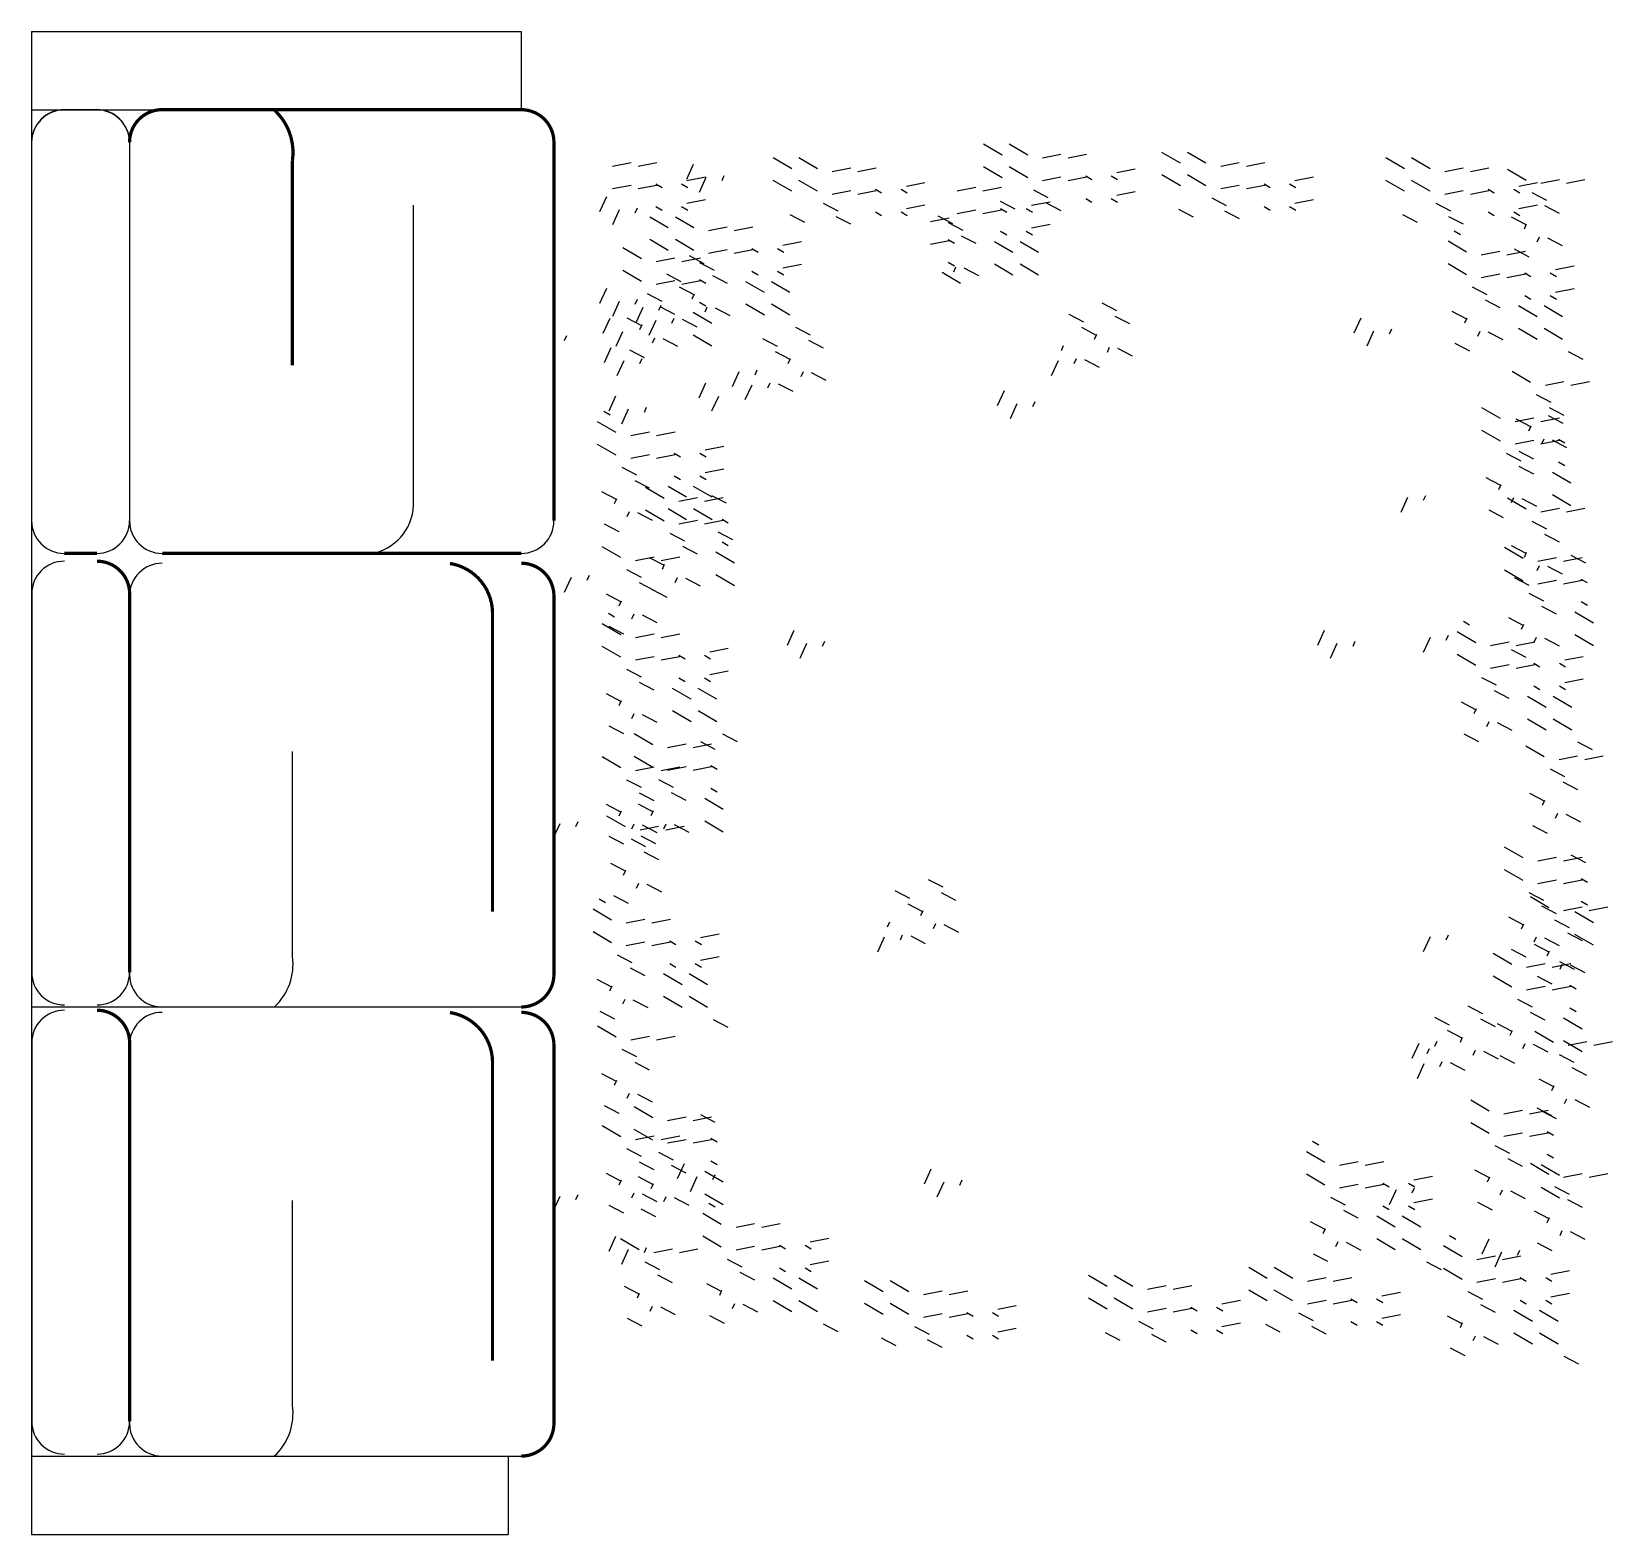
# Model space of a CAD drawing. Extents: x 37.61 to 40.03, y 71.38 to 73.69.
import ezdxf

# ---------------------------------------------------------------- set-up
doc = ezdxf.new("R2010")
doc.units = 0
doc.header["$LTSCALE"] = 0.5
doc.layers.get('0').update_dxf_attribs({"linetype": 'CONTINUOUS'})

msp = doc.modelspace()

# ---------------------------------------------------------------- linework, layer by layer
at = {"color": 0}
for p, q in [((37.612, 73.6863), (38.362, 73.6863)), ((37.612, 73.6863), (37.612, 72.9367)), ((38.362, 73.6863), (38.362, 73.5667)), ((37.612, 73.5663), (38.368, 73.5663)), ((37.662, 73.5667), (37.712, 73.5667)), ((37.662, 73.5663), (37.712, 73.5663)), ((37.762, 73.5167), (37.762, 72.9367)), ((37.762, 73.5167), (37.762, 72.9367)), ((39.0984, 73.4969), (39.07, 73.5136)), ((39.1376, 73.4969), (39.1092, 73.5136)), ((38.5019, 73.4803), (38.5304, 73.4859)), ((38.5412, 73.4803), (38.5696, 73.4859)), ((38.6154, 73.4602), (38.6258, 73.4831)), ((38.7763, 73.4762), (38.7479, 73.493)), ((38.8155, 73.4762), (38.7871, 73.493)), ((39.1602, 73.4927), (39.1886, 73.4983)), ((39.1994, 73.4927), (39.2278, 73.4983)), ((39.3715, 73.4845), (39.3431, 73.5012)), ((39.4107, 73.4845), (39.3823, 73.5012)), ((39.4333, 73.4803), (39.4617, 73.4859)), ((39.4725, 73.4803), (39.5009, 73.4859)), ((39.7146, 73.4762), (39.6862, 73.493)), ((39.7539, 73.4762), (39.7254, 73.493)), ((38.6156, 73.458), (38.6441, 73.4636)), ((38.635, 73.4402), (38.6454, 73.463)), ((38.6696, 73.4584), (38.673, 73.466)), ((38.7763, 73.4416), (38.7479, 73.4583)), ((38.8155, 73.4416), (38.7871, 73.4583)), ((38.8381, 73.4721), (38.8665, 73.4777)), ((38.8773, 73.4721), (38.9057, 73.4777)), ((39.0984, 73.4622), (39.07, 73.4789)), ((39.1376, 73.4622), (39.1092, 73.4789)), ((39.1602, 73.458), (39.1886, 73.4636)), ((39.1994, 73.458), (39.2278, 73.4636)), ((39.236, 73.4592), (39.2265, 73.4648)), ((39.2752, 73.4592), (39.2657, 73.4648)), ((39.2739, 73.4704), (39.3023, 73.476)), ((39.3715, 73.4498), (39.3431, 73.4666)), ((39.4107, 73.4498), (39.3823, 73.4666)), ((39.547, 73.458), (39.5754, 73.4636)), ((39.7146, 73.4416), (39.6862, 73.4583)), ((39.7539, 73.4416), (39.7254, 73.4583)), ((39.7764, 73.4721), (39.8048, 73.4777)), ((39.8156, 73.4721), (39.8441, 73.4777)), ((39.9009, 73.4581), (39.8725, 73.4748)), ((39.9235, 73.4539), (39.9519, 73.4595)), ((39.9627, 73.4539), (39.9911, 73.4595)), ((38.4824, 73.4106), (38.4928, 73.4335)), ((38.5019, 73.4457), (38.5304, 73.4512)), ((38.5412, 73.4457), (38.5696, 73.4512)), ((38.5777, 73.4468), (38.5683, 73.4524)), ((38.617, 73.4468), (38.6075, 73.4524)), ((38.8381, 73.4374), (38.8665, 73.443)), ((38.8773, 73.4374), (38.9057, 73.443)), ((38.9139, 73.4386), (38.9044, 73.4442)), ((38.9531, 73.4386), (38.9436, 73.4442)), ((38.9518, 73.4497), (38.9802, 73.4553)), ((39.0298, 73.4425), (39.0583, 73.4481)), ((39.0691, 73.4425), (39.0975, 73.4481)), ((39.1463, 73.4439), (39.1687, 73.4321)), ((39.2739, 73.4357), (39.3023, 73.4413)), ((39.4194, 73.4315), (39.4418, 73.4198)), ((39.4333, 73.4457), (39.4617, 73.4512)), ((39.4725, 73.4457), (39.5009, 73.4512)), ((39.5091, 73.4468), (39.4996, 73.4524)), ((39.5483, 73.4468), (39.5388, 73.4524)), ((39.7764, 73.4374), (39.8048, 73.443)), ((39.8156, 73.4374), (39.8441, 73.443)), ((39.8522, 73.4386), (39.8427, 73.4442)), ((39.8914, 73.4386), (39.882, 73.4442)), ((39.8901, 73.4497), (39.9185, 73.4553)), ((39.9096, 73.4397), (39.932, 73.428)), ((38.1968, 72.9604), (38.1968, 73.4201)), ((38.502, 73.3906), (38.5124, 73.4135)), ((38.5365, 73.4088), (38.54, 73.4165)), ((38.5777, 73.4122), (38.5683, 73.4177)), ((38.617, 73.4122), (38.6075, 73.4177)), ((38.6156, 73.4233), (38.6441, 73.4289)), ((38.8242, 73.4232), (38.8466, 73.4115)), ((38.9139, 73.4039), (38.9044, 73.4095)), ((38.9531, 73.4039), (38.9436, 73.4095)), ((38.9518, 73.4151), (38.9802, 73.4207)), ((39.0298, 73.4078), (39.0583, 73.4134)), ((39.0691, 73.4078), (39.0975, 73.4134)), ((39.0954, 73.4265), (39.1178, 73.4148)), ((39.1057, 73.409), (39.0962, 73.4146)), ((39.1449, 73.409), (39.1354, 73.4146)), ((39.1436, 73.4202), (39.172, 73.4257)), ((39.1659, 73.4238), (39.1883, 73.4121)), ((39.236, 73.4245), (39.2265, 73.4301)), ((39.2752, 73.4245), (39.2657, 73.4301)), ((39.3685, 73.4141), (39.3909, 73.4024)), ((39.439, 73.4115), (39.4614, 73.3997)), ((39.5091, 73.4122), (39.4996, 73.4177)), ((39.5483, 73.4122), (39.5388, 73.4177)), ((39.547, 73.4233), (39.5754, 73.4289)), ((39.7626, 73.4232), (39.785, 73.4115)), ((39.8522, 73.4039), (39.8427, 73.4095)), ((39.8914, 73.4039), (39.882, 73.4095)), ((39.8901, 73.4151), (39.9185, 73.4207)), ((39.9292, 73.4197), (39.9516, 73.408)), ((38.5872, 73.3854), (38.5588, 73.4022)), ((38.6264, 73.3854), (38.598, 73.4022)), ((38.649, 73.3813), (38.6774, 73.3869)), ((38.6882, 73.3813), (38.7166, 73.3869)), ((38.7733, 73.4059), (38.7957, 73.3942)), ((38.8438, 73.4032), (38.8662, 73.3915)), ((38.9888, 73.3951), (39.0172, 73.4007)), ((38.9999, 73.4042), (39.0223, 73.3925)), ((39.016, 73.3936), (39.0384, 73.3819)), ((39.1436, 73.3855), (39.172, 73.3911)), ((39.7116, 73.4059), (39.7341, 73.3942)), ((39.7822, 73.4032), (39.8046, 73.3915)), ((39.8783, 73.4024), (39.9007, 73.3907)), ((39.8983, 73.3843), (39.9018, 73.3919)), ((38.5872, 73.3508), (38.5588, 73.3675)), ((38.6264, 73.3508), (38.598, 73.3675)), ((38.7627, 73.3589), (38.7911, 73.3645)), ((38.9888, 73.3605), (39.0172, 73.366)), ((39.0254, 73.3616), (39.0159, 73.3672)), ((39.0356, 73.3736), (39.058, 73.3619)), ((39.1151, 73.3476), (39.0867, 73.3643)), ((39.1057, 73.3743), (39.0962, 73.3799)), ((39.1543, 73.3476), (39.1259, 73.3643)), ((39.1449, 73.3743), (39.1354, 73.3799)), ((39.8099, 73.3483), (39.7814, 73.365)), ((39.8004, 73.375), (39.7909, 73.3806)), ((39.9179, 73.3643), (39.9214, 73.3719)), ((39.9337, 73.3705), (39.9561, 73.3588)), ((38.5461, 73.3381), (38.5177, 73.3548)), ((38.5687, 73.3339), (38.5971, 73.3395)), ((38.6079, 73.3339), (38.6363, 73.3395)), ((38.619, 73.343), (38.6414, 73.3312)), ((38.649, 73.3466), (38.6774, 73.3522)), ((38.6882, 73.3466), (38.7166, 73.3522)), ((38.7248, 73.3478), (38.7153, 73.3534)), ((38.764, 73.3478), (38.7545, 73.3534)), ((39.8324, 73.3441), (39.8609, 73.3497)), ((39.8717, 73.3441), (39.9001, 73.3497)), ((39.8828, 73.3532), (39.9052, 73.3414)), ((38.5461, 73.3034), (38.5177, 73.3202)), ((38.5842, 73.3151), (38.6066, 73.3034)), ((38.6351, 73.3324), (38.6575, 73.3207)), ((38.6547, 73.3124), (38.6772, 73.3007)), ((38.7248, 73.3131), (38.7153, 73.3187)), ((38.764, 73.3131), (38.7545, 73.3187)), ((38.7627, 73.3243), (38.7911, 73.3299)), ((39.0348, 73.3002), (39.0064, 73.317)), ((39.0254, 73.327), (39.0159, 73.3326)), ((39.0243, 73.3182), (39.0278, 73.3258)), ((39.04, 73.3244), (39.0625, 73.3127)), ((39.1151, 73.3129), (39.0867, 73.3297)), ((39.1543, 73.3129), (39.1259, 73.3297)), ((39.8099, 73.3136), (39.7814, 73.3304)), ((39.8324, 73.3095), (39.8609, 73.315)), ((39.8717, 73.3095), (39.9001, 73.315)), ((39.9082, 73.3106), (39.8988, 73.3162)), ((39.9475, 73.3106), (39.938, 73.3162)), ((39.9461, 73.3218), (39.9746, 73.3274)), ((38.4824, 73.2703), (38.4928, 73.2932)), ((38.5687, 73.2993), (38.5971, 73.3048)), ((38.6038, 73.2951), (38.6262, 73.2833)), ((38.6079, 73.2993), (38.6363, 73.3048)), ((38.6445, 73.3004), (38.635, 73.306)), ((38.7343, 73.2864), (38.7058, 73.3031)), ((38.7735, 73.2864), (38.7451, 73.3031)), ((39.8186, 73.2953), (39.841, 73.2836)), ((39.9461, 73.2871), (39.9746, 73.2927)), ((38.502, 73.2503), (38.5124, 73.2732)), ((38.5365, 73.2685), (38.54, 73.2761)), ((38.5384, 73.2414), (38.5488, 73.2643)), ((38.5548, 73.2851), (38.5772, 73.2734)), ((38.5729, 73.2596), (38.5764, 73.2673)), ((38.5744, 73.2651), (38.5969, 73.2533)), ((38.6238, 73.277), (38.6273, 73.2846)), ((38.6445, 73.2658), (38.635, 73.2713)), ((38.6435, 73.2569), (38.6469, 73.2646)), ((38.6592, 73.2632), (38.6816, 73.2515)), ((38.7343, 73.2517), (38.7058, 73.2685)), ((38.7735, 73.2517), (38.7451, 73.2685)), ((39.2514, 73.2705), (39.2738, 73.2588)), ((39.8382, 73.2753), (39.8606, 73.2635)), ((39.9177, 73.2492), (39.8893, 73.266)), ((39.9082, 73.276), (39.8988, 73.2816)), ((39.9569, 73.2492), (39.9285, 73.266)), ((39.9475, 73.276), (39.938, 73.2816)), ((38.4875, 73.2241), (38.4979, 73.247)), ((38.5235, 73.2477), (38.5459, 73.236)), ((38.558, 73.2214), (38.5684, 73.2443)), ((38.5925, 73.2396), (38.596, 73.2472)), ((38.6083, 73.2459), (38.6307, 73.2341)), ((38.654, 73.239), (38.6255, 73.2558)), ((39.2004, 73.2532), (39.2229, 73.2415)), ((39.271, 73.2505), (39.2934, 73.2388)), ((39.6378, 73.2249), (39.6482, 73.2478)), ((39.7873, 73.2579), (39.8097, 73.2462)), ((39.8073, 73.2398), (39.8108, 73.2475)), ((38.4282, 73.2129), (38.4317, 73.2205)), ((38.5071, 73.2041), (38.5175, 73.227)), ((38.5435, 73.2296), (38.547, 73.2373)), ((38.5632, 73.2096), (38.5666, 73.2172)), ((38.5789, 73.2159), (38.6013, 73.2041)), ((38.654, 73.2044), (38.6255, 73.2211)), ((38.7313, 73.216), (38.7537, 73.2043)), ((38.7822, 73.2334), (38.8046, 73.2217)), ((39.2201, 73.2332), (39.2425, 73.2214)), ((39.2401, 73.2151), (39.2435, 73.2227)), ((39.6574, 73.2049), (39.6678, 73.2278)), ((39.6919, 73.2231), (39.6954, 73.2307)), ((39.8269, 73.2198), (39.8304, 73.2274)), ((39.8426, 73.2261), (39.8651, 73.2143)), ((39.9177, 73.2146), (39.8893, 73.2313)), ((39.9569, 73.2146), (39.9285, 73.2313)), ((38.4894, 73.1795), (38.4998, 73.2024)), ((38.528, 73.1985), (38.5504, 73.1868)), ((38.7509, 73.196), (38.7733, 73.1843)), ((38.8018, 73.2134), (38.8242, 73.2016)), ((39.1892, 73.1977), (39.1926, 73.2054)), ((39.2597, 73.195), (39.2631, 73.2027)), ((39.2754, 73.2013), (39.2978, 73.1896)), ((39.7917, 73.2087), (39.8141, 73.197)), ((39.9656, 73.1962), (39.988, 73.1845)), ((38.509, 73.1595), (38.5194, 73.1824)), ((38.5435, 73.1777), (38.547, 73.1853)), ((38.6855, 73.1424), (38.6958, 73.1653)), ((38.72, 73.1606), (38.7234, 73.1682)), ((38.7709, 73.1779), (38.7744, 73.1856)), ((38.7905, 73.1579), (38.794, 73.1655)), ((39.1742, 73.1595), (39.1846, 73.1824)), ((39.2088, 73.1777), (39.2122, 73.1853)), ((39.2245, 73.184), (39.2469, 73.1722)), ((39.9079, 73.1485), (39.8795, 73.1653)), ((38.6345, 73.125), (38.6449, 73.1479)), ((38.7051, 73.1224), (38.7154, 73.1452)), ((38.7396, 73.1406), (38.7431, 73.1482)), ((38.7553, 73.1468), (38.7777, 73.1351)), ((38.8062, 73.1641), (38.8287, 73.1524)), ((39.9305, 73.1444), (39.9589, 73.15)), ((39.9697, 73.1444), (39.9981, 73.15)), ((38.4964, 73.1052), (38.5068, 73.1281)), ((38.6541, 73.105), (38.6645, 73.1279)), ((39.0916, 73.1135), (39.102, 73.1364)), ((39.1457, 73.1117), (39.1492, 73.1193)), ((39.9166, 73.1302), (39.939, 73.1185)), ((38.4979, 73.0985), (38.4884, 73.1041)), ((38.516, 73.0852), (38.5264, 73.1081)), ((38.5505, 73.1034), (38.554, 73.111)), ((39.1112, 73.0935), (39.1216, 73.1164)), ((39.8618, 73.0933), (39.8334, 73.11)), ((39.8844, 73.0891), (39.9128, 73.0947)), ((39.8853, 73.0928), (39.9077, 73.0811)), ((39.9236, 73.0891), (39.952, 73.0947)), ((39.9347, 73.0981), (39.9571, 73.0864)), ((39.9362, 73.1102), (39.9586, 73.0984)), ((38.5074, 73.0718), (38.479, 73.0885)), ((38.5299, 73.0676), (38.5584, 73.0732)), ((38.5692, 73.0676), (38.5976, 73.0732)), ((39.8618, 73.0586), (39.8334, 73.0753)), ((39.9053, 73.0747), (39.9088, 73.0824)), ((38.5074, 73.0371), (38.479, 73.0538)), ((38.6437, 73.0453), (38.6721, 73.0509)), ((39.8844, 73.0544), (39.9128, 73.06)), ((39.9236, 73.0544), (39.952, 73.06)), ((39.9249, 73.0547), (39.9284, 73.0623)), ((39.9407, 73.061), (39.9631, 73.0492)), ((39.9602, 73.0556), (39.9507, 73.0612)), ((38.5299, 73.0329), (38.5584, 73.0385)), ((38.5692, 73.0329), (38.5976, 73.0385)), ((38.6058, 73.0341), (38.5963, 73.0397)), ((38.645, 73.0341), (38.6355, 73.0397)), ((39.8705, 73.0403), (39.8929, 73.0285)), ((39.8898, 73.0436), (39.9122, 73.0319)), ((39.8901, 73.0202), (39.9125, 73.0085)), ((39.9602, 73.0209), (39.9507, 73.0265)), ((38.5161, 73.0188), (38.5385, 73.007)), ((38.5357, 72.9987), (38.5581, 72.987)), ((38.6058, 72.9994), (38.5963, 73.005)), ((38.645, 72.9994), (38.6355, 73.005)), ((38.6437, 73.0106), (38.6721, 73.0162)), ((39.8392, 73.0029), (39.8616, 72.9912)), ((39.9697, 72.9942), (39.9412, 73.0109)), ((37.612, 72.9835), (37.612, 71.3835)), ((38.4848, 72.9814), (38.5072, 72.9697)), ((38.5808, 72.9708), (38.5523, 72.9876)), ((38.6152, 72.9727), (38.5868, 72.9895)), ((38.6033, 72.9667), (38.6317, 72.9723)), ((38.6544, 72.9727), (38.626, 72.9895)), ((38.6425, 72.9667), (38.671, 72.9723)), ((38.6536, 72.9757), (38.676, 72.964)), ((39.7094, 72.9499), (39.7197, 72.9728)), ((39.7439, 72.9681), (39.7473, 72.9757)), ((39.8592, 72.9848), (39.8627, 72.9924)), ((39.8788, 72.9648), (39.8823, 72.9724)), ((39.9697, 72.9595), (39.9412, 72.9763)), ((38.5048, 72.9633), (38.5083, 72.9709)), ((38.5244, 72.9433), (38.5279, 72.9509)), ((38.5401, 72.9495), (38.5626, 72.9378)), ((38.5808, 72.9362), (38.5523, 72.9529)), ((38.6152, 72.938), (38.5868, 72.9548)), ((38.6544, 72.938), (38.626, 72.9548)), ((39.8437, 72.9537), (39.8661, 72.942)), ((39.9009, 72.9546), (39.8725, 72.9713)), ((39.8946, 72.971), (39.917, 72.9593)), ((39.9235, 72.9504), (39.9519, 72.956)), ((39.9627, 72.9504), (39.9911, 72.956)), ((38.4892, 72.9322), (38.5116, 72.9205)), ((38.6033, 72.932), (38.6317, 72.9376)), ((38.6425, 72.932), (38.671, 72.9376)), ((38.6791, 72.9332), (38.6696, 72.9388)), ((39.9096, 72.9362), (39.932, 72.9245)), ((38.5895, 72.9178), (38.6119, 72.9061)), ((38.6631, 72.9197), (38.6856, 72.908)), ((38.6791, 72.8985), (38.6696, 72.9041)), ((39.8783, 72.8989), (39.9007, 72.8871)), ((39.9292, 72.9162), (39.9516, 72.9045)), ((37.662, 72.8863), (37.712, 72.8863)), ((37.812, 72.8863), (38.362, 72.8863)), ((38.342, 72.8867), (38.342, 72.8863)), ((38.5144, 72.8803), (38.486, 72.897)), ((38.537, 72.8761), (38.5654, 72.8817)), ((38.5581, 72.8805), (38.5806, 72.8688)), ((38.5762, 72.8761), (38.6046, 72.8817)), ((38.6091, 72.8978), (38.6315, 72.8861)), ((38.6886, 72.8718), (38.6602, 72.8885)), ((39.8964, 72.879), (39.868, 72.8958)), ((39.8983, 72.8808), (39.9018, 72.8884)), ((39.919, 72.8749), (39.9474, 72.8804)), ((39.9582, 72.8749), (39.9866, 72.8804)), ((39.9693, 72.8839), (39.9917, 72.8722)), ((38.4283, 72.8275), (38.4387, 72.8503)), ((38.4628, 72.8457), (38.4663, 72.8533)), ((38.5231, 72.8619), (38.5455, 72.8502)), ((38.5782, 72.8624), (38.5816, 72.87)), ((38.6886, 72.8371), (38.6602, 72.8539)), ((39.8964, 72.8444), (39.868, 72.8611)), ((39.9179, 72.8607), (39.9214, 72.8684)), ((39.9337, 72.867), (39.9561, 72.8553)), ((38.5427, 72.8419), (38.5651, 72.8302)), ((38.5626, 72.8313), (38.585, 72.8196)), ((38.5978, 72.8424), (38.6012, 72.85)), ((38.6135, 72.8486), (38.6359, 72.8369)), ((39.8828, 72.8497), (39.9052, 72.8379)), ((39.919, 72.8402), (39.9474, 72.8458)), ((39.9582, 72.8402), (39.9866, 72.8458)), ((39.9948, 72.8414), (39.9853, 72.847)), ((37.6122, 72.8248), (37.6122, 72.2448)), ((37.762, 72.8217), (37.762, 72.2417)), ((38.4918, 72.8246), (38.5142, 72.8128)), ((38.5118, 72.8065), (38.5153, 72.8141)), ((39.9051, 72.826), (39.9276, 72.8143)), ((39.9247, 72.806), (39.9472, 72.7943)), ((39.9948, 72.8067), (39.9853, 72.8123)), ((38.5144, 72.7622), (38.486, 72.779)), ((38.5049, 72.789), (38.4954, 72.7945)), ((38.5314, 72.7865), (38.5349, 72.7941)), ((38.5472, 72.7927), (38.5696, 72.781)), ((39.8144, 72.7766), (39.8049, 72.7822)), ((39.8738, 72.7887), (39.8962, 72.7769)), ((39.8938, 72.7706), (39.8973, 72.7782)), ((40.0043, 72.78), (39.9758, 72.7967)), ((38.4962, 72.7754), (38.5186, 72.7636)), ((38.537, 72.7581), (38.5654, 72.7637)), ((38.5762, 72.7581), (38.6046, 72.7637)), ((38.7695, 72.7462), (38.7799, 72.7691)), ((39.5818, 72.7462), (39.5922, 72.7691)), ((39.744, 72.7356), (39.7544, 72.7585)), ((39.7785, 72.7538), (39.782, 72.7615)), ((39.8239, 72.7498), (39.7955, 72.7666)), ((39.9135, 72.7505), (39.9169, 72.7582)), ((39.9292, 72.7568), (39.9516, 72.7451)), ((40.0043, 72.7453), (39.9758, 72.7621)), ((38.5144, 72.7276), (38.486, 72.7443)), ((38.6128, 72.7246), (38.6033, 72.7302)), ((38.652, 72.7246), (38.6425, 72.7302)), ((38.6507, 72.7357), (38.6791, 72.7413)), ((38.7891, 72.7261), (38.7995, 72.749)), ((38.8236, 72.7444), (38.8271, 72.752)), ((39.6014, 72.7261), (39.6118, 72.749)), ((39.6359, 72.7444), (39.6394, 72.752)), ((39.8239, 72.7152), (39.7955, 72.7319)), ((39.8464, 72.7457), (39.8749, 72.7513)), ((39.8783, 72.7395), (39.9007, 72.7277)), ((39.8857, 72.7457), (39.9141, 72.7513)), ((38.5231, 72.7092), (38.5455, 72.6975)), ((38.537, 72.7234), (38.5654, 72.729)), ((38.5762, 72.7234), (38.6046, 72.729)), ((38.6507, 72.7011), (38.6791, 72.7067)), ((39.8464, 72.711), (39.8749, 72.7166)), ((39.8857, 72.711), (39.9141, 72.7166)), ((39.9222, 72.7122), (39.9128, 72.7178)), ((39.9615, 72.7122), (39.952, 72.7178)), ((39.9601, 72.7234), (39.9886, 72.7289)), ((38.5427, 72.6892), (38.5651, 72.6775)), ((38.6128, 72.6899), (38.6033, 72.6955)), ((38.652, 72.6899), (38.6425, 72.6955)), ((39.8326, 72.6968), (39.855, 72.6851)), ((39.9222, 72.6775), (39.9128, 72.6831)), ((39.9615, 72.6775), (39.952, 72.6831)), ((39.9601, 72.6887), (39.9886, 72.6943)), ((38.4918, 72.6719), (38.5142, 72.6601)), ((38.5118, 72.6538), (38.5153, 72.6614)), ((38.6222, 72.6632), (38.5938, 72.6799)), ((38.6614, 72.6632), (38.633, 72.6799)), ((39.8013, 72.6595), (39.8237, 72.6478)), ((39.8522, 72.6768), (39.8746, 72.6651)), ((39.9317, 72.6508), (39.9033, 72.6675)), ((39.9709, 72.6508), (39.9425, 72.6675)), ((38.5314, 72.6337), (38.5349, 72.6414)), ((38.5472, 72.64), (38.5696, 72.6283)), ((38.6222, 72.6285), (38.5938, 72.6453)), ((38.6614, 72.6285), (38.633, 72.6453)), ((39.8213, 72.6414), (39.8248, 72.649)), ((39.9317, 72.6161), (39.9033, 72.6329)), ((39.9709, 72.6161), (39.9425, 72.6329)), ((38.4962, 72.6227), (38.5186, 72.6109)), ((38.5634, 72.5934), (38.535, 72.6101)), ((38.6701, 72.6102), (38.6926, 72.5984)), ((39.8057, 72.6103), (39.8281, 72.5986)), ((39.8409, 72.6214), (39.8444, 72.629)), ((39.8566, 72.6276), (39.8791, 72.6159)), ((38.586, 72.5892), (38.6144, 72.5948)), ((38.6252, 72.5892), (38.6536, 72.5948)), ((38.6363, 72.5983), (38.6587, 72.5866)), ((39.9289, 72.5749), (39.9005, 72.5916)), ((39.9796, 72.5978), (40.0021, 72.5861)), ((38.0115, 72.2692), (38.0115, 72.5831)), ((38.5144, 72.5583), (38.486, 72.5751)), ((38.5634, 72.5587), (38.535, 72.5755)), ((38.537, 72.5542), (38.5654, 72.5598)), ((38.5762, 72.5542), (38.6046, 72.5598)), ((38.586, 72.5546), (38.6144, 72.5601)), ((38.6252, 72.5546), (38.6536, 72.5601)), ((38.6618, 72.5557), (38.6523, 72.5613)), ((39.9515, 72.5707), (39.9799, 72.5763)), ((39.9907, 72.5707), (40.0191, 72.5763)), ((38.5231, 72.54), (38.5455, 72.5283)), ((38.5721, 72.5404), (38.5946, 72.5287)), ((39.9376, 72.5565), (39.96, 72.5448)), ((39.9572, 72.5365), (39.9796, 72.5248)), ((38.5427, 72.52), (38.5651, 72.5083)), ((38.5918, 72.5204), (38.6142, 72.5086)), ((38.6618, 72.5211), (38.6523, 72.5267)), ((39.9063, 72.5192), (39.9287, 72.5074)), ((38.4918, 72.5027), (38.5142, 72.4909)), ((38.5118, 72.4846), (38.5153, 72.4922)), ((38.5408, 72.503), (38.5632, 72.4913)), ((38.5609, 72.4849), (38.5643, 72.4926)), ((38.6713, 72.4943), (38.6429, 72.5111)), ((39.9263, 72.5011), (39.9298, 72.5087)), ((39.9459, 72.481), (39.9494, 72.4887)), ((39.9617, 72.4873), (39.9841, 72.4756)), ((38.411, 72.45), (38.4214, 72.4729)), ((38.4455, 72.4682), (38.449, 72.4758)), ((38.5214, 72.4675), (38.493, 72.4843)), ((38.5314, 72.4645), (38.5349, 72.4722)), ((38.544, 72.4634), (38.5724, 72.469)), ((38.5472, 72.4708), (38.5696, 72.4591)), ((38.5805, 72.4649), (38.5839, 72.4725)), ((38.5832, 72.4634), (38.6116, 72.469)), ((38.5962, 72.4712), (38.6186, 72.4594)), ((38.6713, 72.4597), (38.6429, 72.4764)), ((39.9108, 72.47), (39.9332, 72.4582)), ((38.4962, 72.4535), (38.5186, 72.4417)), ((38.5301, 72.4492), (38.5525, 72.4375)), ((38.5453, 72.4538), (38.5677, 72.4421)), ((38.5497, 72.4292), (38.5721, 72.4175)), ((39.8964, 72.42), (39.868, 72.4367)), ((39.919, 72.4158), (39.9474, 72.4214)), ((39.9582, 72.4158), (39.9866, 72.4214)), ((39.9693, 72.4249), (39.9917, 72.4131)), ((38.4988, 72.4119), (38.5212, 72.4001)), ((38.5188, 72.3938), (38.5223, 72.4014)), ((39.8964, 72.3853), (39.868, 72.402)), ((38.5384, 72.3737), (38.5419, 72.3814)), ((38.5542, 72.38), (38.5766, 72.3683)), ((38.9343, 72.37), (38.9568, 72.3582)), ((38.9853, 72.3873), (39.0077, 72.3756)), ((39.0049, 72.3673), (39.0273, 72.3556)), ((39.9051, 72.367), (39.9276, 72.3552)), ((39.919, 72.3811), (39.9474, 72.3867)), ((39.9582, 72.3811), (39.9866, 72.3867)), ((39.9948, 72.3823), (39.9853, 72.3879)), ((38.4909, 72.3515), (38.4814, 72.3571)), ((38.5032, 72.3627), (38.5256, 72.3509)), ((38.954, 72.3499), (38.9764, 72.3382)), ((39.9359, 72.3437), (39.9075, 72.3605)), ((39.9247, 72.3469), (39.9472, 72.3352)), ((39.9585, 72.3396), (39.9869, 72.3452)), ((39.9948, 72.3476), (39.9853, 72.3532)), ((39.9977, 72.3396), (40.0261, 72.3452)), ((38.5004, 72.3247), (38.472, 72.3415)), ((38.5229, 72.3206), (38.5514, 72.3262)), ((38.5622, 72.3206), (38.5906, 72.3262)), ((38.9231, 72.3145), (38.9265, 72.3221)), ((38.974, 72.3319), (38.9774, 72.3395)), ((38.9936, 72.3118), (38.997, 72.3195)), ((39.0093, 72.3181), (39.0317, 72.3064)), ((39.8738, 72.3296), (39.8962, 72.3179)), ((39.8938, 72.3115), (39.8973, 72.3191)), ((39.9446, 72.3254), (39.967, 72.3137)), ((40.0043, 72.3209), (39.9758, 72.3377)), ((38.5004, 72.2901), (38.472, 72.3068)), ((38.6367, 72.2983), (38.6651, 72.3038)), ((38.9081, 72.2763), (38.9185, 72.2992)), ((38.9427, 72.2945), (38.9461, 72.3021)), ((38.9584, 72.3007), (38.9808, 72.289)), ((39.744, 72.2766), (39.7544, 72.2995)), ((39.7785, 72.2948), (39.782, 72.3024)), ((39.9135, 72.2915), (39.9169, 72.2991)), ((39.9292, 72.2977), (39.9516, 72.286)), ((39.9642, 72.3054), (39.9866, 72.2936)), ((40.0043, 72.2862), (39.9758, 72.303)), ((38.5091, 72.2717), (38.5315, 72.26)), ((38.5229, 72.2859), (38.5514, 72.2915)), ((38.5622, 72.2859), (38.5906, 72.2915)), ((38.5987, 72.2871), (38.5893, 72.2927)), ((38.638, 72.2871), (38.6285, 72.2927)), ((39.8791, 72.2567), (39.8507, 72.2735)), ((39.8783, 72.2804), (39.9007, 72.2687)), ((39.9133, 72.288), (39.9357, 72.2763)), ((39.9333, 72.2699), (39.9368, 72.2776)), ((38.5287, 72.2517), (38.5511, 72.24)), ((38.5987, 72.2524), (38.5893, 72.258)), ((38.638, 72.2524), (38.6285, 72.258)), ((38.6367, 72.2636), (38.6651, 72.2692)), ((39.9017, 72.2526), (39.9301, 72.2582)), ((39.9409, 72.2526), (39.9693, 72.2582)), ((39.952, 72.2616), (39.9744, 72.2499)), ((39.9529, 72.2499), (39.9564, 72.2575)), ((39.9687, 72.2562), (39.9911, 72.2444)), ((38.4778, 72.2344), (38.5002, 72.2227)), ((38.4978, 72.2163), (38.5013, 72.2239)), ((38.6082, 72.2257), (38.5798, 72.2424)), ((38.6474, 72.2257), (38.619, 72.2424)), ((39.8791, 72.2221), (39.8507, 72.2388)), ((39.9017, 72.2179), (39.9301, 72.2235)), ((39.9178, 72.2388), (39.9402, 72.2271)), ((39.9409, 72.2179), (39.9693, 72.2235)), ((39.9775, 72.2191), (39.968, 72.2247)), ((38.5174, 72.1963), (38.5209, 72.2039)), ((38.5331, 72.2025), (38.5556, 72.1908)), ((38.6082, 72.191), (38.5798, 72.2078)), ((38.6474, 72.191), (38.619, 72.2078)), ((39.8878, 72.2037), (39.9102, 72.192)), ((37.612, 72.1917), (38.362, 72.1917)), ((37.662, 72.1917), (37.712, 72.1917)), ((37.812, 72.1917), (38.362, 72.1917)), ((38.4822, 72.1852), (38.5046, 72.1735)), ((38.6561, 72.1727), (38.6786, 72.161)), ((39.7607, 72.176), (39.7831, 72.1643)), ((39.8116, 72.1933), (39.834, 72.1816)), ((39.8312, 72.1733), (39.8536, 72.1616)), ((39.9074, 72.1837), (39.9298, 72.172)), ((39.987, 72.1577), (39.9585, 72.1744)), ((39.9775, 72.1844), (39.968, 72.19)), ((38.5074, 72.1456), (38.479, 72.1624)), ((39.7803, 72.156), (39.8027, 72.1442)), ((39.8565, 72.1664), (39.8789, 72.1547)), ((39.8765, 72.1483), (39.88, 72.1559)), ((39.9429, 72.1374), (39.9145, 72.1541)), ((37.6122, 72.1367), (37.6122, 71.5567)), ((37.762, 72.1335), (37.762, 71.5535)), ((38.5161, 72.1273), (38.5385, 72.1156)), ((38.5299, 72.1415), (38.5584, 72.1471)), ((38.5692, 72.1415), (38.5976, 72.1471)), ((39.7267, 72.1134), (39.737, 72.1362)), ((39.7494, 72.1205), (39.7528, 72.1282)), ((39.7612, 72.1316), (39.7647, 72.1392)), ((39.8003, 72.1379), (39.8037, 72.1455)), ((39.8199, 72.1179), (39.8234, 72.1255)), ((39.8356, 72.1241), (39.858, 72.1124)), ((39.8961, 72.1283), (39.8996, 72.1359)), ((39.9119, 72.1345), (39.9343, 72.1228)), ((39.987, 72.123), (39.9585, 72.1398)), ((39.9655, 72.1332), (39.9939, 72.1388)), ((40.0047, 72.1332), (40.0331, 72.1388)), ((38.5357, 72.1073), (38.5581, 72.0955)), ((39.7344, 72.0823), (39.7448, 72.1052)), ((39.769, 72.1005), (39.7724, 72.1081)), ((39.7847, 72.1068), (39.8071, 72.095)), ((39.861, 72.1172), (39.8834, 72.1055)), ((39.9516, 72.119), (39.974, 72.1073)), ((38.4848, 72.0899), (38.5072, 72.0782)), ((38.5048, 72.0718), (38.5083, 72.0795)), ((39.9203, 72.0817), (39.9427, 72.07)), ((39.9712, 72.099), (39.9936, 72.0873)), ((38.5244, 72.0518), (38.5279, 72.0594)), ((38.5401, 72.0581), (38.5626, 72.0463)), ((39.9403, 72.0636), (39.9438, 72.0712)), ((38.4892, 72.0407), (38.5116, 72.029)), ((38.5634, 72.0221), (38.535, 72.0389)), ((39.8445, 72.0323), (39.8161, 72.0491)), ((39.8671, 72.0282), (39.8955, 72.0337)), ((39.9063, 72.0282), (39.9347, 72.0337)), ((39.9174, 72.0372), (39.9398, 72.0255)), ((39.9248, 72.0325), (39.9472, 72.0208)), ((39.9599, 72.0436), (39.9634, 72.0512)), ((39.9757, 72.0498), (39.9981, 72.0381)), ((38.5144, 71.9929), (38.486, 72.0097)), ((38.5634, 71.9874), (38.535, 72.0042)), ((38.586, 72.018), (38.6144, 72.0235)), ((38.6252, 72.018), (38.6536, 72.0235)), ((38.6363, 72.027), (38.6587, 72.0153)), ((39.8445, 71.9976), (39.8161, 72.0144)), ((38.537, 71.9888), (38.5654, 71.9943)), ((38.5762, 71.9888), (38.6046, 71.9943)), ((38.586, 71.9833), (38.6144, 71.9889)), ((38.6252, 71.9833), (38.6536, 71.9889)), ((38.6618, 71.9845), (38.6523, 71.99)), ((39.5833, 71.98), (39.5738, 71.9856)), ((39.8532, 71.9793), (39.8756, 71.9676)), ((39.8671, 71.9935), (39.8955, 71.9991)), ((39.9063, 71.9935), (39.9347, 71.9991)), ((39.9429, 71.9947), (39.9334, 72.0002)), ((38.5231, 71.9746), (38.5455, 71.9629)), ((38.5427, 71.9546), (38.5651, 71.9428)), ((38.5721, 71.9691), (38.5946, 71.9574)), ((38.6618, 71.9498), (38.6523, 71.9554)), ((39.5928, 71.9533), (39.5644, 71.97)), ((39.6154, 71.9491), (39.6438, 71.9547)), ((39.6546, 71.9491), (39.683, 71.9547)), ((39.8728, 71.9593), (39.8952, 71.9476)), ((39.9429, 71.96), (39.9334, 71.9656)), ((38.4918, 71.9372), (38.5142, 71.9255)), ((38.5408, 71.9318), (38.5632, 71.92)), ((38.5918, 71.9491), (38.6142, 71.9374)), ((38.6014, 71.929), (38.6118, 71.9519)), ((38.621, 71.909), (38.6314, 71.9319)), ((38.6713, 71.9231), (38.6429, 71.9398)), ((38.6556, 71.9272), (38.659, 71.9348)), ((38.9796, 71.9207), (38.9899, 71.9436)), ((39.5928, 71.9186), (39.5644, 71.9354)), ((39.7291, 71.9268), (39.7575, 71.9324)), ((39.8219, 71.942), (39.8443, 71.9302)), ((39.8419, 71.9239), (39.8454, 71.9315)), ((39.9359, 71.9351), (39.9075, 71.9519)), ((39.9523, 71.9333), (39.9239, 71.95)), ((39.9585, 71.931), (39.9869, 71.9366)), ((39.9977, 71.931), (40.0261, 71.9366)), ((38.5118, 71.9191), (38.5153, 71.9268)), ((38.5314, 71.8991), (38.5349, 71.9067)), ((38.5609, 71.9137), (38.5643, 71.9213)), ((38.9992, 71.9007), (39.0096, 71.9236)), ((39.0337, 71.9189), (39.0372, 71.9266)), ((39.6154, 71.9145), (39.6438, 71.9201)), ((39.6546, 71.9145), (39.683, 71.9201)), ((39.6912, 71.9157), (39.6817, 71.9212)), ((39.692, 71.8889), (39.7024, 71.9118)), ((39.7304, 71.9157), (39.7209, 71.9212)), ((39.7266, 71.9071), (39.73, 71.9148)), ((39.8615, 71.9038), (39.865, 71.9115)), ((39.8773, 71.9101), (39.8997, 71.8984)), ((39.9523, 71.8986), (39.9239, 71.9153)), ((39.9446, 71.9168), (39.967, 71.9051)), ((38.0115, 71.5811), (38.0115, 71.895)), ((38.411, 71.8787), (38.4214, 71.9016)), ((38.4455, 71.8969), (38.449, 71.9046)), ((38.4962, 71.888), (38.5186, 71.8763)), ((38.5453, 71.8826), (38.5677, 71.8708)), ((38.5472, 71.9054), (38.5696, 71.8936)), ((38.5805, 71.8936), (38.5839, 71.9013)), ((38.5962, 71.8999), (38.6186, 71.8882)), ((38.6713, 71.8884), (38.6429, 71.9051)), ((38.659, 71.8851), (38.6495, 71.8907)), ((39.6015, 71.9003), (39.6239, 71.8886)), ((39.6912, 71.881), (39.6817, 71.8866)), ((39.7304, 71.881), (39.7209, 71.8866)), ((39.7291, 71.8921), (39.7575, 71.8977)), ((39.8263, 71.8928), (39.8488, 71.881)), ((39.9642, 71.8968), (39.9866, 71.8851)), ((38.6684, 71.8584), (38.64, 71.8751)), ((38.691, 71.8542), (38.7194, 71.8598)), ((38.7302, 71.8542), (38.7586, 71.8598)), ((39.5702, 71.8629), (39.5926, 71.8512)), ((39.6211, 71.8803), (39.6435, 71.8686)), ((39.7006, 71.8543), (39.6722, 71.871)), ((39.7398, 71.8543), (39.7114, 71.871)), ((39.9133, 71.8795), (39.9357, 71.8677)), ((39.9333, 71.8614), (39.9368, 71.869)), ((38.4964, 71.8176), (38.5068, 71.8404)), ((38.5424, 71.8196), (38.514, 71.8363)), ((38.6684, 71.8237), (38.64, 71.8405)), ((38.8047, 71.8319), (38.8331, 71.8375)), ((39.5902, 71.8448), (39.5937, 71.8525)), ((39.7006, 71.8196), (39.6722, 71.8363)), ((39.7398, 71.8196), (39.7114, 71.8363)), ((39.7934, 71.8356), (39.7839, 71.8412)), ((39.8339, 71.8134), (39.8443, 71.8363)), ((39.9529, 71.8413), (39.9564, 71.849)), ((39.9687, 71.8476), (39.9911, 71.8359)), ((38.516, 71.7975), (38.5264, 71.8204)), ((38.5505, 71.8157), (38.554, 71.8234)), ((38.565, 71.8154), (38.5934, 71.821)), ((38.6042, 71.8154), (38.6326, 71.821)), ((38.691, 71.8196), (38.7194, 71.8251)), ((38.7302, 71.8196), (38.7586, 71.8251)), ((38.7668, 71.8207), (38.7573, 71.8263)), ((38.806, 71.8207), (38.7966, 71.8263)), ((39.5746, 71.8137), (39.597, 71.802)), ((39.6098, 71.8248), (39.6133, 71.8325)), ((39.6256, 71.8311), (39.648, 71.8193)), ((39.8029, 71.8089), (39.7744, 71.8256)), ((39.8254, 71.8047), (39.8539, 71.8103)), ((39.8535, 71.7934), (39.8639, 71.8163)), ((39.8646, 71.8047), (39.8931, 71.8103)), ((39.888, 71.8116), (39.8915, 71.8192)), ((39.9178, 71.8302), (39.9402, 71.8185)), ((38.5511, 71.8012), (38.5735, 71.7895)), ((38.6772, 71.8054), (38.6996, 71.7937)), ((38.6968, 71.7854), (38.7192, 71.7736)), ((38.7668, 71.7861), (38.7573, 71.7916)), ((38.806, 71.7861), (38.7966, 71.7916)), ((38.8047, 71.7972), (38.8331, 71.8028)), ((39.5046, 71.7758), (39.4761, 71.7926)), ((39.5438, 71.7758), (39.5153, 71.7926)), ((39.7486, 71.8012), (39.771, 71.7895)), ((39.8029, 71.7742), (39.7744, 71.7909)), ((39.9391, 71.7824), (39.9676, 71.7879)), ((38.5198, 71.7639), (38.5422, 71.7522)), ((38.5707, 71.7812), (38.5931, 71.7695)), ((38.6458, 71.768), (38.6683, 71.7563)), ((38.7763, 71.7593), (38.7479, 71.7761)), ((38.8155, 71.7593), (38.7871, 71.7761)), ((38.9163, 71.7552), (38.8879, 71.7719)), ((38.9556, 71.7552), (38.9271, 71.7719)), ((39.2595, 71.7635), (39.231, 71.7802)), ((39.2987, 71.7635), (39.2703, 71.7802)), ((39.3212, 71.7593), (39.3497, 71.7649)), ((39.3605, 71.7593), (39.3889, 71.7649)), ((39.5663, 71.7717), (39.5948, 71.7773)), ((39.6056, 71.7717), (39.634, 71.7773)), ((39.8254, 71.77), (39.8539, 71.7756)), ((39.8646, 71.77), (39.8931, 71.7756)), ((39.9012, 71.7712), (39.8918, 71.7768)), ((39.9405, 71.7712), (39.931, 71.7768)), ((38.5398, 71.7458), (38.5433, 71.7534)), ((38.6659, 71.7499), (38.6693, 71.7576)), ((38.6855, 71.7299), (38.6889, 71.7375)), ((38.7763, 71.7247), (38.7479, 71.7414)), ((38.8155, 71.7247), (38.7871, 71.7414)), ((38.9163, 71.7205), (38.8879, 71.7373)), ((38.9556, 71.7205), (38.9271, 71.7373)), ((38.9781, 71.751), (39.0065, 71.7566)), ((39.0173, 71.751), (39.0458, 71.7566)), ((39.2595, 71.7288), (39.231, 71.7455)), ((39.2987, 71.7288), (39.2703, 71.7455)), ((39.435, 71.737), (39.4634, 71.7425)), ((39.5046, 71.7412), (39.4761, 71.7579)), ((39.5438, 71.7412), (39.5153, 71.7579)), ((39.5663, 71.737), (39.5948, 71.7426)), ((39.6056, 71.737), (39.634, 71.7426)), ((39.6421, 71.7382), (39.6327, 71.7438)), ((39.6814, 71.7382), (39.6719, 71.7438)), ((39.68, 71.7493), (39.7085, 71.7549)), ((39.8116, 71.7558), (39.834, 71.7441)), ((39.9012, 71.7365), (39.8918, 71.7421)), ((39.9405, 71.7365), (39.931, 71.7421)), ((39.9391, 71.7477), (39.9676, 71.7533)), ((38.5242, 71.7147), (38.5467, 71.703)), ((38.5594, 71.7258), (38.5629, 71.7334)), ((38.5752, 71.732), (38.5976, 71.7203)), ((38.6503, 71.7188), (38.6727, 71.7071)), ((38.7012, 71.7361), (38.7236, 71.7244)), ((38.9781, 71.7164), (39.0065, 71.722)), ((39.0173, 71.7164), (39.0458, 71.722)), ((39.0539, 71.7175), (39.0444, 71.7231)), ((39.0931, 71.7175), (39.0837, 71.7231)), ((39.0918, 71.7287), (39.1202, 71.7343)), ((39.3212, 71.7246), (39.3497, 71.7302)), ((39.3605, 71.7246), (39.3889, 71.7302)), ((39.397, 71.7258), (39.3876, 71.7314)), ((39.4363, 71.7258), (39.4268, 71.7314)), ((39.5525, 71.7228), (39.5749, 71.7111)), ((39.68, 71.7147), (39.7085, 71.7203)), ((39.7803, 71.7185), (39.8027, 71.7068)), ((39.8312, 71.7358), (39.8536, 71.7241)), ((39.9107, 71.7098), (39.8823, 71.7265)), ((39.9499, 71.7098), (39.9215, 71.7265)), ((38.8242, 71.7063), (38.8466, 71.6946)), ((38.9643, 71.7022), (38.9867, 71.6905)), ((39.0539, 71.6829), (39.0444, 71.6885)), ((39.0931, 71.6829), (39.0837, 71.6885)), ((39.0918, 71.694), (39.1202, 71.6996)), ((39.2565, 71.6931), (39.2789, 71.6814)), ((39.3074, 71.7105), (39.3298, 71.6987)), ((39.327, 71.6904), (39.3494, 71.6787)), ((39.397, 71.6911), (39.3876, 71.6967)), ((39.4363, 71.6911), (39.4268, 71.6967)), ((39.435, 71.7023), (39.4634, 71.7079)), ((39.5016, 71.7055), (39.524, 71.6938)), ((39.5721, 71.7028), (39.5945, 71.6911)), ((39.6421, 71.7035), (39.6327, 71.7091)), ((39.6814, 71.7035), (39.6719, 71.7091)), ((39.8003, 71.7004), (39.8037, 71.708)), ((39.9107, 71.6751), (39.8823, 71.6919)), ((39.9499, 71.6751), (39.9215, 71.6919)), ((38.9133, 71.6849), (38.9358, 71.6731)), ((38.9839, 71.6822), (39.0063, 71.6704)), ((39.7847, 71.6693), (39.8071, 71.6576)), ((39.8199, 71.6804), (39.8234, 71.688)), ((39.8356, 71.6866), (39.858, 71.6749)), ((39.9586, 71.6568), (39.981, 71.6451)), ((37.612, 71.5035), (38.362, 71.5035)), ((37.612, 71.5035), (37.612, 71.3835)), ((37.662, 71.5035), (37.712, 71.5035)), ((37.812, 71.5035), (38.362, 71.5035)), ((38.342, 71.5035), (38.342, 71.3835)), ((37.612, 71.3835), (38.342, 71.3835))]:
    msp.add_line(p, q, dxfattribs=at)
at = {"color": 0, "const_width": 0.005}
for points in [[(37.762, 73.5167, -0.414214), (37.812, 73.5667, -0.414214)], [(37.9841, 73.5659, -0.245975), (38.0115, 73.4887, -0.245975)], [(38.362, 73.5667, -0.414214), (38.412, 73.5167, -0.414214)], [(37.7122, 72.8748, -0.414214), (37.7622, 72.8248, -0.414214)], [(38.2528, 72.8713, -0.359374), (38.3179, 72.7975, -0.359374)], [(38.362, 72.8717, -0.414214), (38.412, 72.8217, -0.414214)], [(38.412, 72.2417, -0.414214), (38.362, 72.1917, -0.414214)], [(37.7122, 72.1867, -0.414214), (37.7622, 72.1367, -0.414214)], [(38.2528, 72.1832, -0.359374), (38.3179, 72.1094, -0.359374)], [(38.362, 72.1835, -0.414214), (38.412, 72.1335, -0.414214)], [(38.412, 71.5535, -0.414214), (38.362, 71.5035, -0.414214)]]:
    msp.add_lwpolyline(points, format="xyb", dxfattribs=at)
for points in [[(37.812, 73.5667), (38.362, 73.5667)], [(38.412, 73.5167), (38.412, 72.9367)], [(38.0115, 73.4887), (38.0115, 73.1748)], [(37.662, 72.8867), (37.712, 72.8867)], [(37.812, 72.8867), (38.362, 72.8867)], [(37.7622, 72.8248), (37.7622, 72.2448)], [(38.412, 72.8217), (38.412, 72.2417)], [(38.3179, 72.7975), (38.3179, 72.3378)], [(37.7622, 72.1367), (37.7622, 71.5567)], [(38.412, 72.1335), (38.412, 71.5535)], [(38.3179, 72.1094), (38.3179, 71.6497)]]:
    msp.add_lwpolyline(points, dxfattribs=at)
at = {"color": 0}
for centre, radius, start, end in [((37.662, 73.5167), 0.05, 90, 180), ((37.662, 73.5163), 0.05, 90, 180), ((37.712, 73.5167), 0.05, 0, 90), ((37.712, 73.5163), 0.05, 0, 90), ((38.1196, 72.9629), 0.0773, 279.0277, 358.0961), ((37.662, 72.9367), 0.05, 180, 270), ((37.712, 72.9367), 0.05, 270, 0), ((37.812, 72.9367), 0.05, 180, 270), ((38.362, 72.9367), 0.05, 270, 0), ((37.6622, 72.8248), 0.05, 90, 180), ((37.812, 72.8217), 0.05, 90, 180), ((37.9241, 72.2568), 0.0883, 312.8076, 8.0836), ((37.6622, 72.2448), 0.05, 180, 270), ((37.7122, 72.2448), 0.05, 270, 0), ((37.812, 72.2417), 0.05, 180, 270), ((37.6622, 72.1367), 0.05, 90, 180), ((37.812, 72.1335), 0.05, 90, 180), ((37.9241, 71.5687), 0.0883, 312.8076, 8.0836), ((37.6622, 71.5567), 0.05, 180, 270), ((37.7122, 71.5567), 0.05, 270, 0), ((37.812, 71.5535), 0.05, 180, 270)]:
    msp.add_arc(centre, radius, start, end, dxfattribs=at)

doc.saveas('drawing.dxf')
